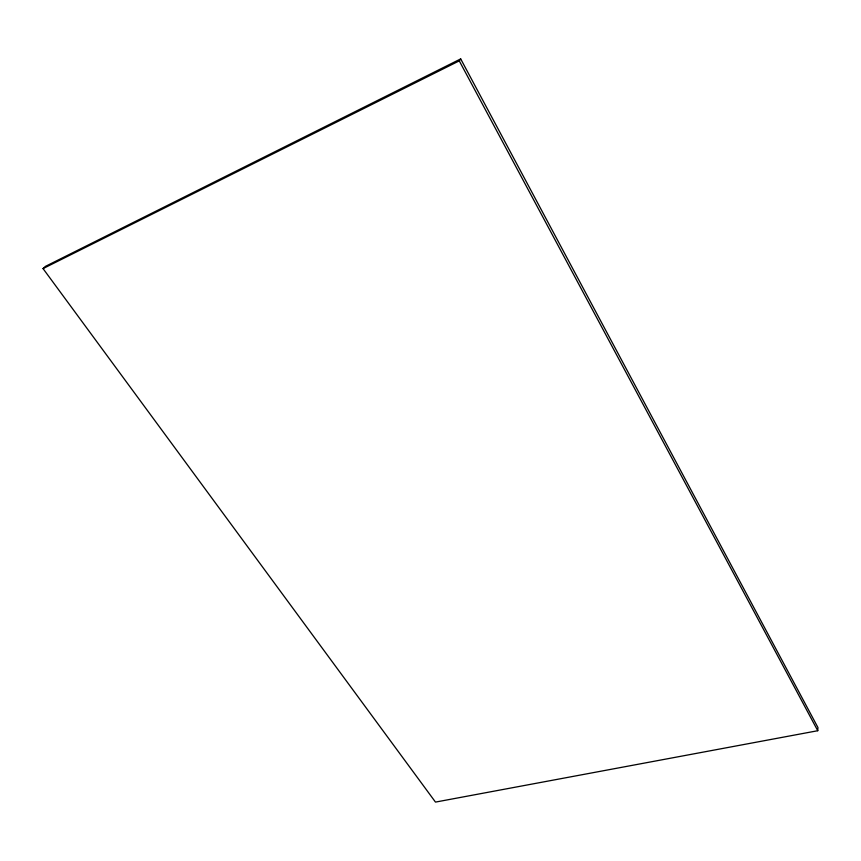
<?xml version="1.0" encoding="UTF-8"?>
<svg xmlns="http://www.w3.org/2000/svg" width="861" height="861" viewBox="0 0 861 861"><rect width="100%" height="100%" fill="white"/><g stroke="black" fill="none" stroke-linecap="round" stroke-linejoin="round"><path stroke-width="1.29" d="M817.756 730.72L817.95 727.545L460.689 58.903L45.332 266.426L43.05 268.6L435.483 802.097L817.756 730.72L459.268 60.873L460.689 58.903M43.05 268.6L459.268 60.873"/></g></svg>
